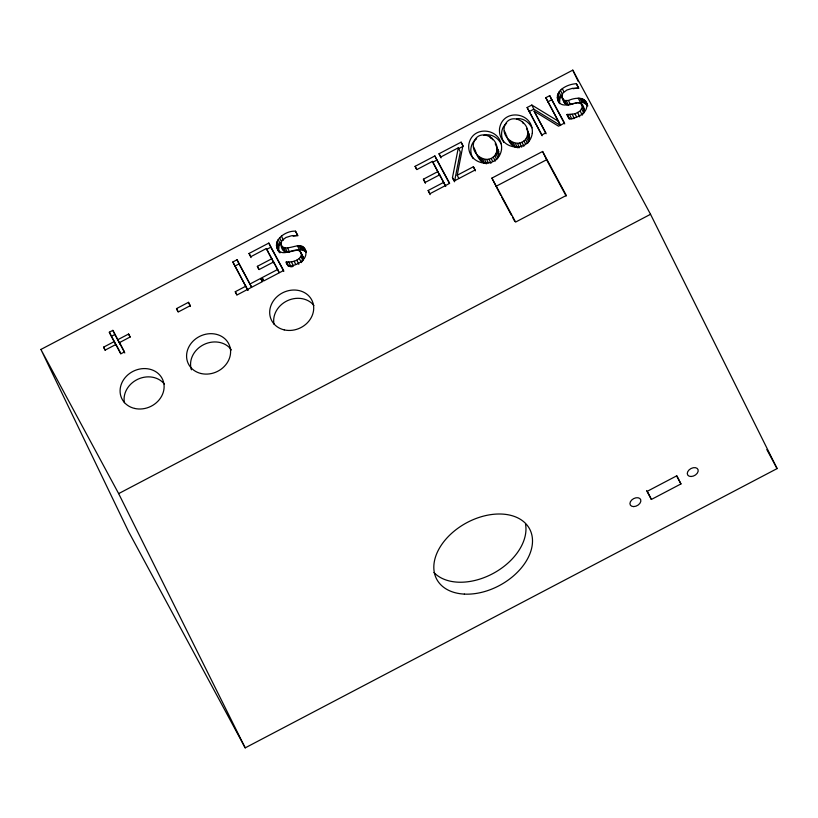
<?xml version="1.0" encoding="UTF-8"?>
<svg xmlns="http://www.w3.org/2000/svg" width="818" height="818" viewBox="0 0 818 818"><rect width="100%" height="100%" fill="white"/><g stroke="black" fill="none" stroke-linecap="round" stroke-linejoin="round"><path stroke-width="1.23" d="M279.971 252.864C269.715 242.384 284.49 230.431 295.502 231.177L297.967 235.748L291.535 235.748L285.963 237.486L282.077 240.431L280.83 243.672C282.363 261.535 298.621 243.682 306.249 252.435C303.12 237.67 287.803 253.11 281.392 245.768M278.641 251.085L279.04 245.451L281.504 241.801L279.511 237.66M581.935 104.97L582.426 106.953L580.207 111.023L582.201 115.164L584.42 111.095C582.937 92.69 564.727 112.68 558.213 101.197C553.817 90.604 567.764 83.957 576.393 83.733L578.858 88.303L572.426 88.313L566.854 90.041L562.968 92.996L561.721 96.238C562.62 100.338 565.136 106.493 570.443 104.622L568.449 100.481L564.655 100.512L562.283 98.334M557.539 99.51L559.532 103.651L559.931 98.017L562.395 94.367L560.402 90.225M496.649 151.749C500.33 137.956 478.786 126.995 473.694 142.547C469.972 156.33 491.546 167.301 496.649 151.749L498.643 155.89L497.906 157.894L495.912 153.753M498.643 155.89L498.663 151.361L495.217 143.774M527.405 135.594C531.087 121.81 509.542 110.839 504.45 126.391C500.728 140.185 522.303 151.156 527.405 135.594L529.399 139.735L527.528 143.467L525.534 139.326M529.399 139.735L529.42 135.205L526.485 128.436M458.724 178.334L457.231 175.236L462.937 145.563L461.107 142.168L439.031 153.764L441.025 157.905M453.959 180.768L452.466 177.659L458.315 147.802L440.779 157.005L439.031 153.764M454.46 181.8L460.309 151.944L458.315 147.802M291.402 261.862L293.396 266.003C289.817 269.449 282.414 260.594 288.734 262.016C293.774 261.985 300.37 259.96 301.535 254.398C298.406 243.611 285.4 257.404 278.969 250.799M299.316 258.468L301.31 262.609L303.529 258.539L301.044 252.414M476.618 138.784C470.156 143.13 469.235 152.25 473.162 158.61M506.587 123.324C500.657 127.751 500.289 136.442 503.929 142.455M573.398 118.61L568.97 118.661L566.986 114.53L575.064 113.825L580.207 111.023M40.9 349.45L572.784 70.133L650.535 214.296L777.1 468.591L245.196 747.867L128.569 531.618L40.9 349.45L118.651 493.612L245.196 747.867M232.844 261.975L247.874 290.298L232.844 261.975L237.046 259.766L251.576 287.046M249.061 253.457L268.825 243.079L283.611 270.502L263.846 280.881L262.097 277.639L277.66 269.47L273.611 261.954L259.112 269.562L257.363 266.331L271.862 258.713L266.371 248.529L250.809 256.699L249.061 253.457L251.054 257.598M415.115 166.33L434.869 155.952L449.655 183.365L429.89 193.743L428.151 190.502L443.704 182.332L439.655 174.827L425.156 182.434L423.407 179.193L437.906 171.586L432.415 161.402L416.853 169.571L415.115 166.33L416.607 169.438M542.109 135.778L527.109 107.516L531.823 105.041L558.541 121.35L560.534 125.491L533.817 109.183L531.823 105.041M560.534 125.491L545.79 97.71L549.716 95.645L564.502 123.058L558.541 126.187L534.113 111.156L546.056 133.753M234.838 266.116L239.04 263.907L237.046 259.766M266.423 249.531L270.819 247.22L268.825 243.079M432.477 162.393L436.863 160.093L434.869 155.952M458.683 148.631L463.1 146.31L461.107 142.168M529.103 111.657L533.817 109.183M547.784 101.841L551.71 99.786L549.716 95.645M114.847 334.501L111.32 336.351L109.326 332.21L112.853 330.36L119.857 343.805L112.853 330.36M176.494 308.621L188.467 302.333L190.267 305.666L178.293 311.955L176.494 308.621L177.997 311.73M105.113 350.247L103.62 347.139L114.346 341.515L109.326 332.21M117.864 339.664L128.59 334.03L130.174 336.975L119.459 342.609L124.786 352.947M236.76 294.828L235.267 291.729L245.881 286.157M250.083 283.948L260.697 278.376L262.445 281.617L237.016 294.971L235.267 291.729M457.231 175.236L473.387 166.749L475.135 169.991L454.246 180.962L452.466 177.659M491.904 178.099L542.6 151.473L566.312 195.441L515.616 222.067L491.904 178.099L500.636 195.175M495.892 186.381L546.588 159.755L542.6 151.473M118.651 493.612L650.535 214.296M651.394 499.45L680.954 483.929L676.885 475.749L647.324 491.27L651.394 499.45L646.537 490.565M574.573 103.508L576.823 102.874M568.449 100.481C575.044 97.567 585.555 96.095 587.59 105.399M571.445 104.356L573.449 103.825M483.663 135.379C490.688 133.058 498.07 137.588 501.127 143.927M577.968 102.669L583.357 102.557L587.14 104.99L585.146 100.849M573.029 88.743L578.387 87.874L576.393 83.733M293.212 236.003L297.496 235.318L295.502 231.177M516.495 118.743C523.019 117.761 529.041 122.138 531.884 127.772M506.383 135.052C507.814 141.146 512.497 148.191 519.532 147.639L517.549 143.498M475.861 152.036C477.323 157.25 480.933 162.813 486.659 163.774L484.665 159.633M583.929 109.111L580.821 103.538M301.924 255.124L303.038 256.555M304.255 248.294L306.208 251.801M676.701 476.158L680.954 483.929M766.824 449.542L777.1 468.591M566.986 114.53L569.338 118.886C577.426 118.385 590.003 112.086 586.097 102.291M551.71 99.786L564.717 123.907M545.79 97.71L558.541 121.35M534.113 111.156L545.821 132.864L541.894 134.929L527.109 107.516M546.588 159.755L566.148 196.034M501.823 197.373L511.301 214.96M512.487 217.159L514.859 221.555M436.863 160.093L449.286 183.12M286.096 261.964L288.447 266.331C296.535 265.83 309.112 259.531 305.206 249.725M270.819 247.22L283.826 271.351M268.907 253.692L273.304 261.832M279.071 272.527L273.611 261.954M239.04 263.907L251.484 286.985M119.459 342.609L124.469 351.904L120.941 353.754L115.931 344.46L105.205 350.084L103.62 347.139M111.872 337.384L116.33 345.656M120.706 353.765L114.346 341.515M572.784 70.133L578.295 81.585M586.772 103.988L587.774 106.054M584.032 99.745L586.025 103.886M582.764 98.947L584.758 103.088M581.363 98.416L583.357 102.557M579.85 98.15L581.843 102.291M578.275 98.129L580.259 102.27M582.426 106.953L584.42 111.095M581.813 109.039L583.807 113.181M577.723 112.71L579.706 116.851M575.064 113.825L576.557 116.923M562.303 88.6L563.796 91.708M566.342 100.767L568.336 104.908M572.293 114.418L574.287 118.559M564.655 100.512L566.649 104.653M561.721 96.238L563.213 99.336M563.316 99.694L565.31 103.835M559.001 91.964L560.995 96.105M569.625 114.581L571.618 118.712M557.937 93.876L559.931 98.017M567.303 114.356L569.297 118.498M557.385 95.716L559.379 99.857M557.262 97.639L559.256 101.78M527.426 131.064L529.42 135.205M522.293 121.514L523.295 123.579M527.661 133.436L529.655 137.577M526.669 137.598L528.663 141.739M523.96 140.819L525.453 143.927M521.904 142.117L523.898 146.258M519.716 143.048L521.71 147.179M515.422 143.477L517.416 147.618M513.377 142.966L515.36 147.107M511.434 141.974L513.428 146.115M509.583 140.481L511.577 144.622M504.389 130.911L505.882 134.019M496.669 147.22L498.663 151.361M491.536 137.659L492.528 139.735M496.904 149.582L498.888 153.723M489.696 136.187L490.688 138.252M494.778 155.481L496.771 159.622M493.203 156.974L495.197 161.115M491.148 158.273L492.64 161.381M488.949 159.193L490.943 163.334M486.782 159.653L488.285 162.762M482.61 159.111L484.604 163.252M480.677 158.13L482.671 162.271M478.827 156.637L480.82 160.778M473.632 147.066L475.616 151.207M473.387 166.749L475.381 170.89M443.704 182.332L445.698 186.473L439.655 174.827M437.906 171.586L439.9 175.727L432.415 161.402M423.407 179.193L425.401 183.334M428.151 190.502L430.135 194.643M303.141 247.189L305.134 251.331M301.873 246.382L303.867 250.523M300.482 245.86L302.466 250.001M298.959 245.584L300.952 249.725M297.384 245.574L299.378 249.715M299.93 250.983L303.529 258.539M300.922 256.484L302.916 260.625M296.832 260.155L298.826 264.296M294.173 261.259L295.666 264.367M287.558 247.915L289.552 252.056M281.412 236.044L283.406 240.185M285.462 248.212L287.445 252.353M283.764 247.946L285.758 252.087M280.83 243.672L283.386 249.909M282.425 247.138L284.419 251.279M278.11 239.398L280.104 243.539M288.734 262.016L290.727 266.157M277.057 241.31L279.04 245.451M286.412 261.801L288.406 265.942M276.494 243.15L278.488 247.292M276.372 245.073L278.365 249.214M276.658 246.944L278.815 251.739M277.66 269.47L279.153 272.568M271.862 258.713L273.856 262.854M266.371 248.529L268.365 252.67M257.363 266.331L258.856 269.429M262.097 277.639L263.59 280.738M260.697 278.376L262.189 281.474M188.467 302.333L190.461 306.474M128.59 334.03L130.082 337.139M563.714 100.379L564.267 102.475M273.999 324.163A22.536 19.652 -25.7 0 1 287.404 300.697A22.536 19.652 -25.7 0 1 313.918 305.472M191.412 369.797A22.536 19.652 -25.7 0 1 203.774 344.593A22.536 19.652 -25.7 0 1 231.433 349.94M124.408 402.722A22.536 19.652 -25.7 0 1 137.813 379.255A22.536 19.652 -25.7 0 1 164.326 384.031M525.534 524.154A52.812 35.389 -28.7 0 1 492.538 573.776A52.812 35.389 -28.7 0 1 433.929 572.488M501.536 149.438C498.356 170.471 466.996 166.054 468.765 144.837C471.986 123.794 503.326 128.191 501.536 149.438M532.293 133.283C529.113 154.316 497.753 149.898 499.522 128.682C502.753 107.649 534.082 112.046 532.293 133.283M134.602 408.438A22.536 19.652 -25.7 0 0 163.784 383.161A22.536 19.652 -25.7 0 0 127.925 374.797A22.536 19.652 -25.7 0 0 134.602 408.438M201.085 373.529A22.536 19.652 -25.7 0 0 230.267 348.243A22.536 19.652 -25.7 0 0 194.418 339.889A22.536 19.652 -25.7 0 0 201.085 373.529M284.194 329.879A22.536 19.652 -25.7 0 0 313.376 304.603A22.536 19.652 -25.7 0 0 277.527 296.239A22.536 19.652 -25.7 0 0 284.194 329.879M464.338 594.103A52.812 35.389 -28.7 0 0 532.078 536.087A52.812 35.389 -28.7 0 0 453.08 532.058A52.812 35.389 -28.7 0 0 464.338 594.103M633.745 506.587A5.869 3.937 -28.7 0 0 640.75 499.808A5.869 3.937 -28.7 0 0 631.7 500.013A5.869 3.937 -28.7 0 0 633.745 506.587M691.087 476.505A5.869 3.937 -28.7 0 0 698.091 469.726A5.869 3.937 -28.7 0 0 689.042 469.931A5.869 3.937 -28.7 0 0 691.087 476.505"/></g></svg>
